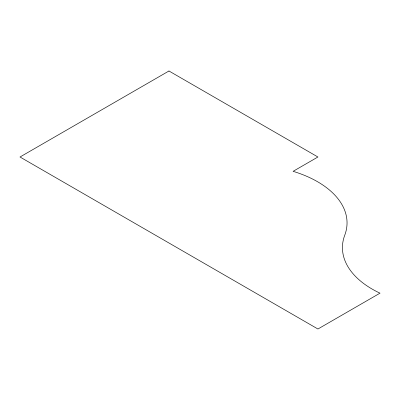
<?xml version="1.0" encoding="UTF-8"?>
<svg xmlns="http://www.w3.org/2000/svg" width="400" height="400" viewBox="0 0 400 400"><rect width="100%" height="100%" fill="white"/><g stroke="black" fill="none" stroke-linecap="round" stroke-linejoin="round"><path stroke-width="0.6" d="M168.965 70.995L20 157L317.93 329.005L380 293.17A101.56 58.635 0 0 1 344.75 235.205A100.81 58.205 0 0 0 293.105 171.33L317.93 157L168.965 70.995"/></g></svg>
